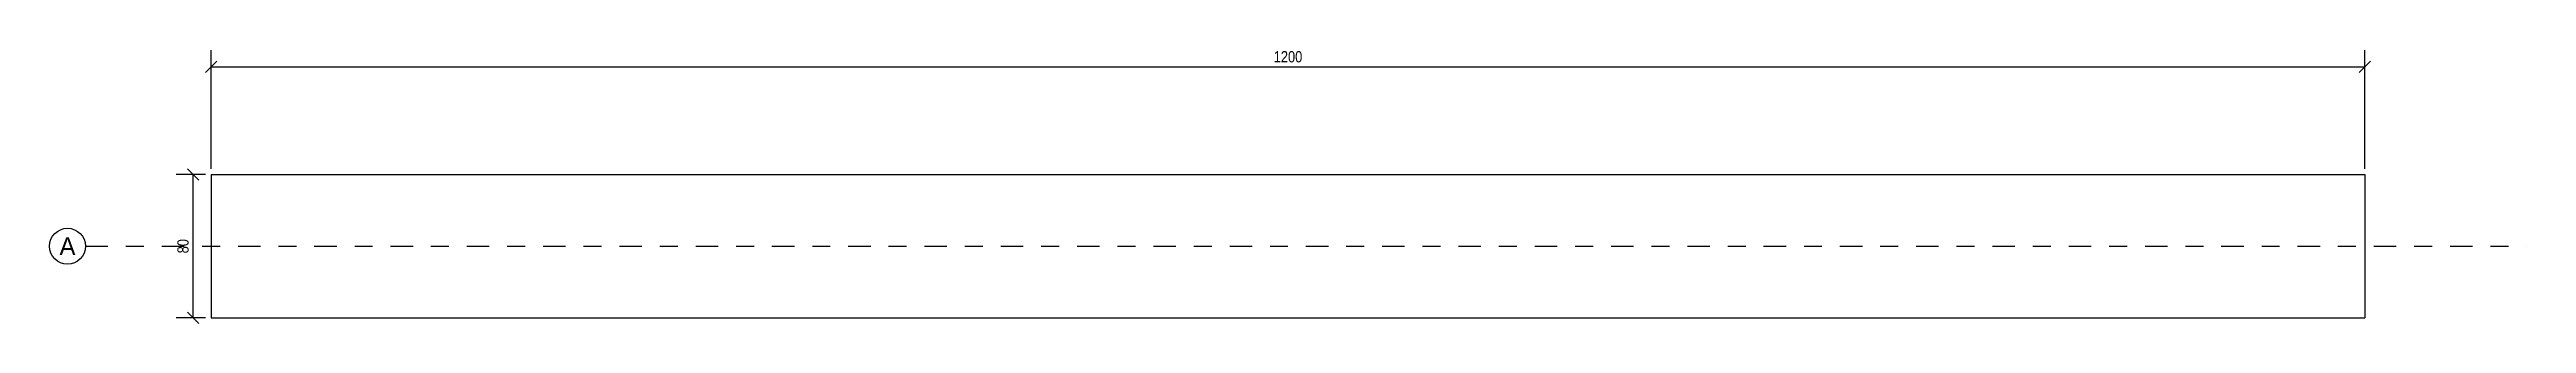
# Model space of a CAD drawing. Header units: metres. Extents: x -1.9 to 11.9, y -1 to 0.5.
import ezdxf
from ezdxf.enums import TextEntityAlignment as Align

# ---------------------------------------------------------------- set-up
doc = ezdxf.new("R2010")
doc.units = ezdxf.units.M
doc.linetypes.add('CENTER', pattern=[0.2, 0.125, -0.025, 0.025, -0.025])
doc.styles.add('OpenSansCondensed-Light', font='OpenSansCondensed-Light.ttf')
doc.dimstyles.new('EZ_M_25_H25_CM', dxfattribs={"dimtxt": 0.0625, "dimasz": 0.0625, "dimexe": 0.09375, "dimexo": 0.03125, "dimgap": 0.025, "dimtad": 1, "dimlfac": 100, "dimzin": 12, "dimdsep": 46, "dimtxsty": 'OpenSansCondensed-Light', "dimtsz": 0.03125, "dimcen": 2.5, "dimazin": 3, "dimtfac": 0.5, "dimtmove": 2, "dimatfit": 3})

msp = doc.modelspace()

# ---------------------------------------------------------------- linework, layer by layer
for p, q in [((-1, -0.2), (11, -0.2)), ((-1, -0.2), (-1, -1)), ((11, -0.2), (11, -1)), ((-1, -1), (11, -1))]:
    msp.add_line(p, q)
at = {"linetype": 'CENTER'}
msp.add_line((-1.7, -0.6), (11.9, -0.6), dxfattribs=at)
msp.add_circle((-1.8, -0.6), 0.1)

# ---------------------------------------------------------------- texts
msp.add_text('A', height=0.1).set_placement((-1.8, -0.6), align=Align.MIDDLE_CENTER)

# ---------------------------------------------------------------- dimensions: what is measured, and where the dimension line sits
msp.add_linear_dim(base=(-1, 0.4), p1=(-1, -0.2), p2=(11, -0.2), dimstyle='EZ_M_25_H25_CM').render()
msp.add_linear_dim(base=(-1.1, -1), p1=(-1, -1), p2=(-1, -0.2), angle=90, dimstyle='EZ_M_25_H25_CM').render()

doc.saveas('drawing.dxf')
